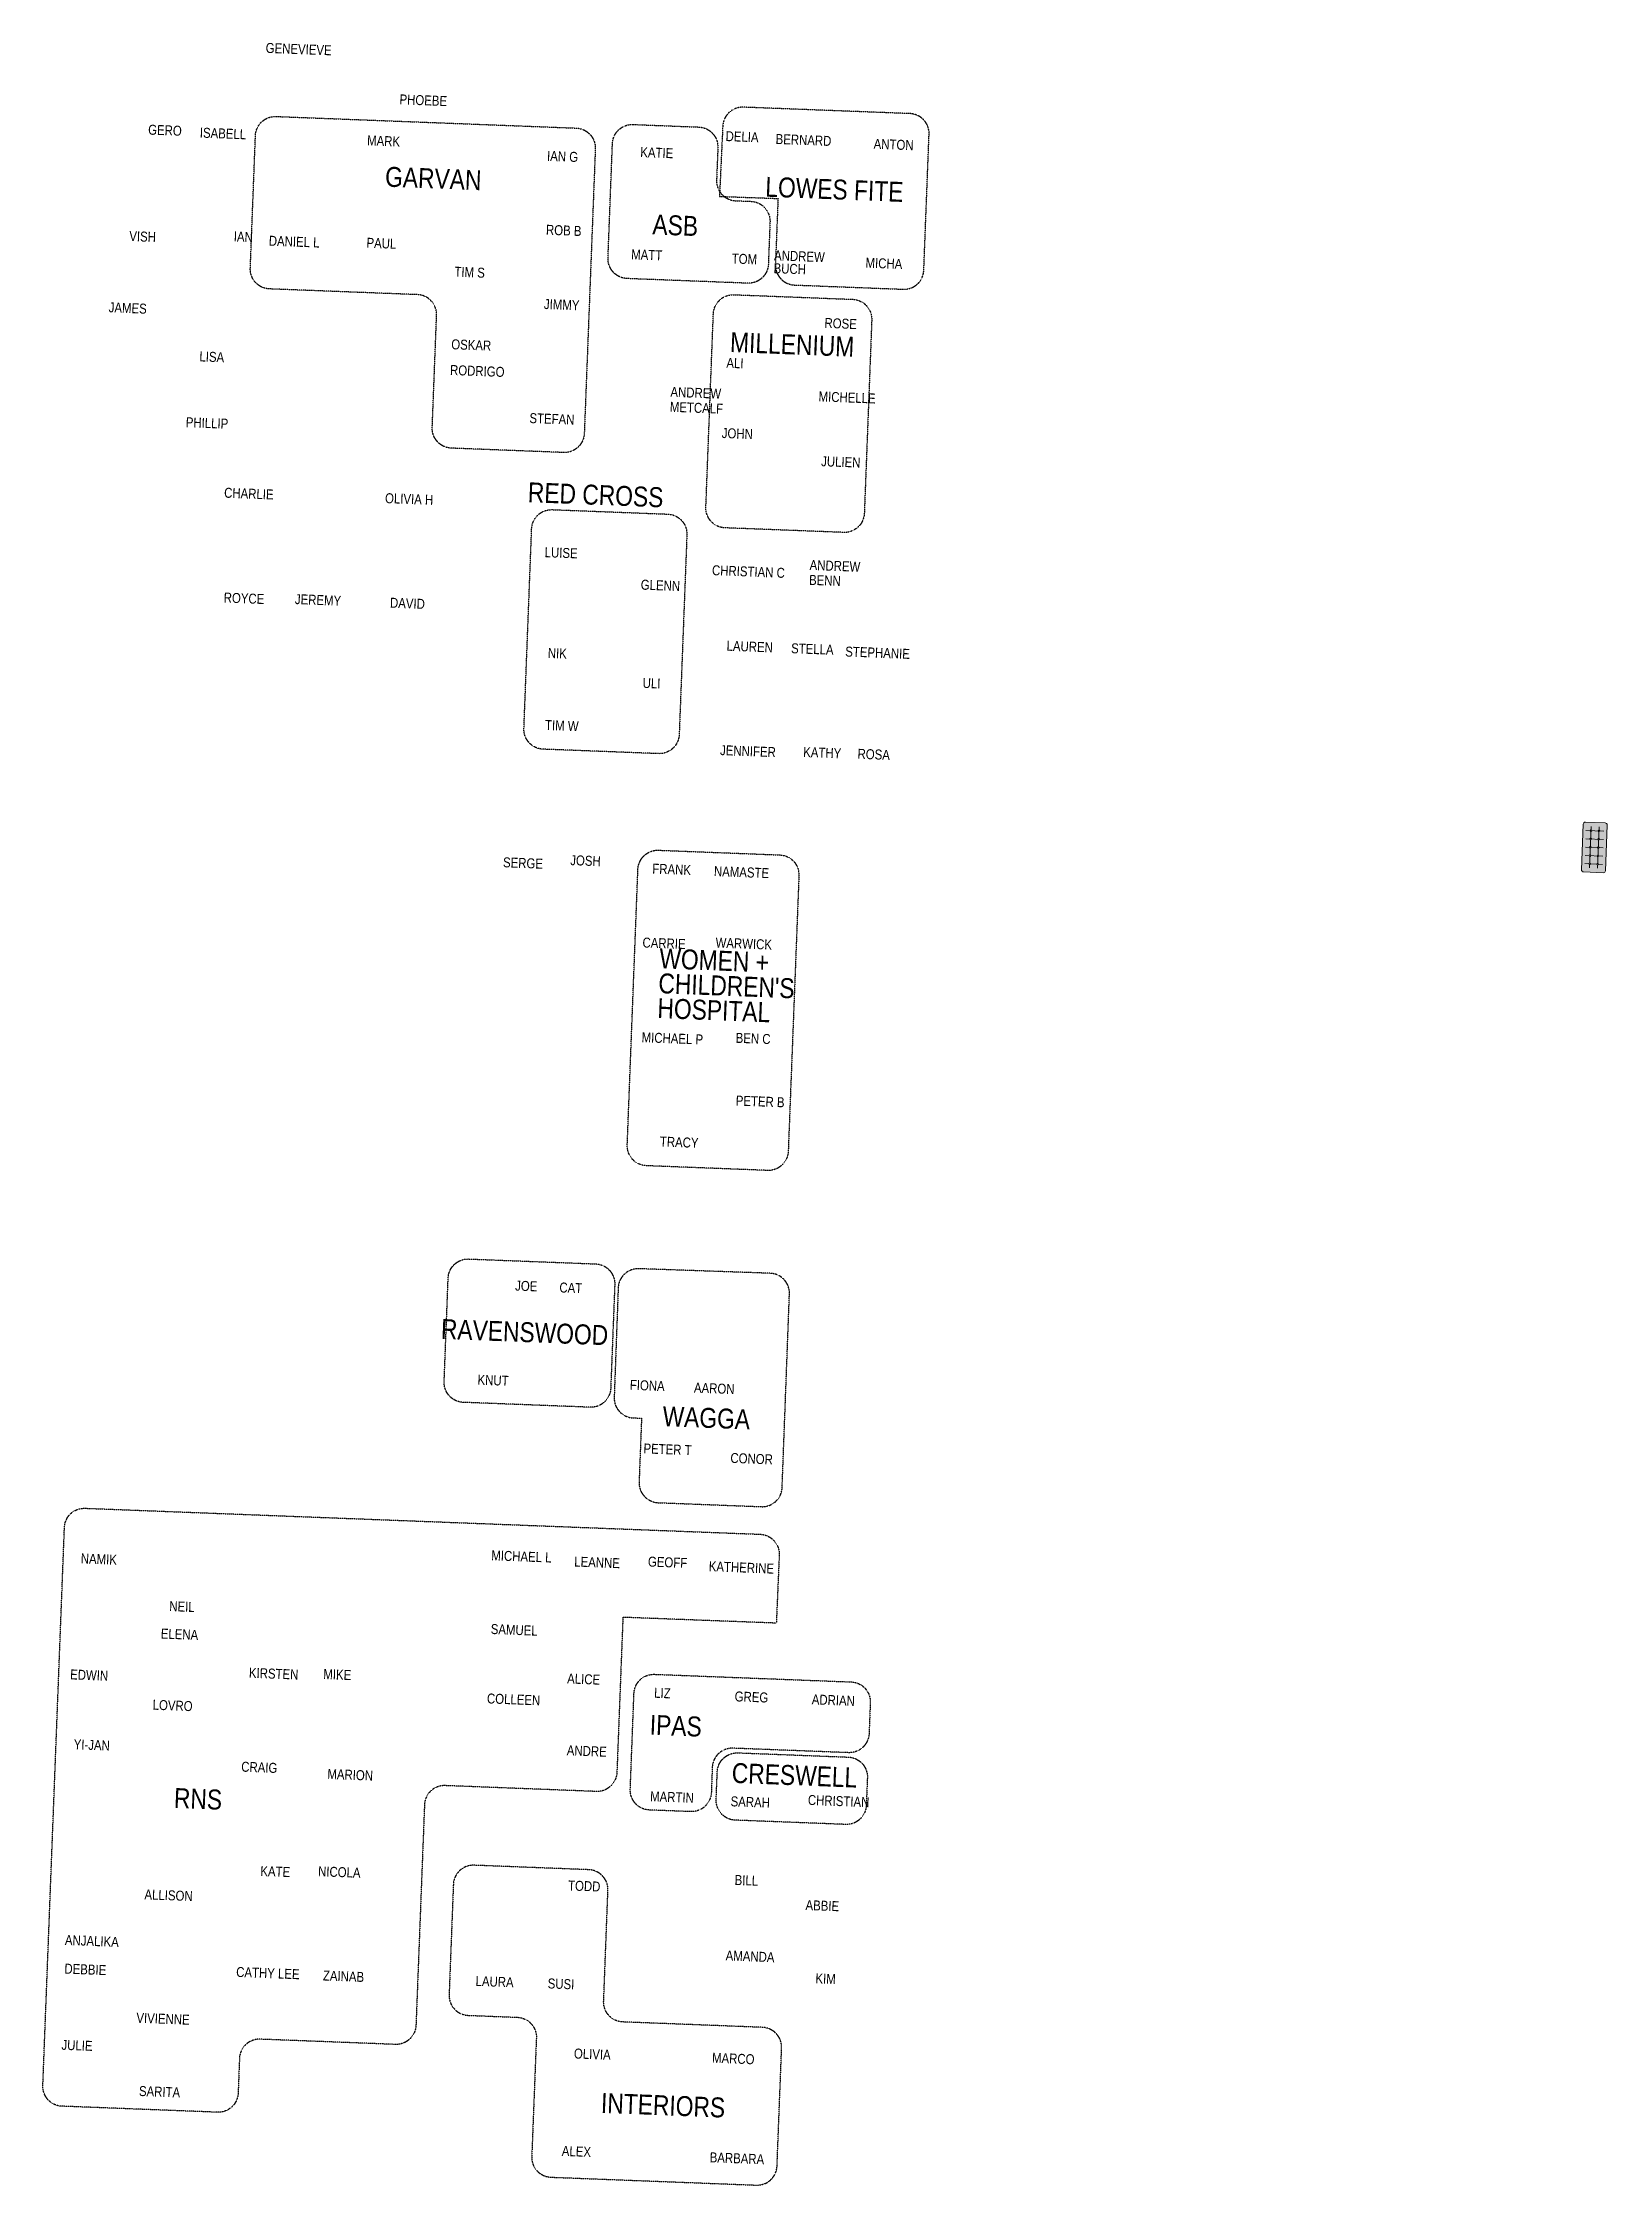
# Model space of a CAD drawing. Header units: millimetres. Extents: x 54453 to 93729, y -441 to 53355.
import ezdxf
from ezdxf.enums import TextEntityAlignment as Align

# ---------------------------------------------------------------- set-up
doc = ezdxf.new("R2010")
doc.units = ezdxf.units.MM
doc.header["$MEASUREMENT"] = 0
doc.linetypes.add('DGN Style 2', pattern=[10, 6, -4])
doc.layers.add('ANNO', color=7, linetype='Continuous', lineweight=13)
doc.layers.add('FIXT-JNRY-PART', color=42, linetype='Continuous', lineweight=0)
doc.styles.add('Style-Arial Narrow', font='ARIALN.TTF')

msp = doc.modelspace()

# ---------------------------------------------------------------- hatches: boundary and pattern name
at = {"layer": 'FIXT-JNRY-PART'}
msp.add_hatch(color=7, dxfattribs=at).paths.add_polyline_path([(93133, 32536, -0.414214), (93085, 32588), (93130, 33737, -0.414214), (93182, 33785), (93681, 33766, -0.414214), (93729, 33714), (93685, 32565, -0.414214), (93633, 32517)])

# ---------------------------------------------------------------- linework, layer by layer
at = {"layer": 'ANNO', "linetype": 'DGN Style 2', "lineweight": 30, "flags": 128}
for points in [[(71524, 51263), (71442, 49499), (72912, 49447), (72846, 47793, 0.414447), (73327, 47274), (76054, 47168, 0.414214), (76572, 47649), (76704, 51059, 0.414214), (76224, 51578), (72042, 51739, 0.411995), (71524, 51263)], [(60310, 51506), (61093, 51476), (67843, 51215, -0.414214), (68324, 50696), (68047, 43548, -0.414214), (67528, 43068), (64710, 43177, -0.414214), (64230, 43695), (64339, 46513, 0.414214), (63859, 47032), (60143, 47176, -0.414214), (59662, 47695), (59791, 51026, -0.414214), (60310, 51506)], [(69273, 51305), (69816, 51284), (70920, 51241, -0.414214), (71401, 50722), (71369, 49909, 0.414214), (71849, 49390), (72230, 49375, -0.414214), (72710, 48856), (72669, 47799, -0.414214), (72150, 47319), (69124, 47436, -0.414214), (68643, 47955), (68754, 50824, -0.414214), (69273, 51305)], [(67245, 41633), (68910, 41569), (70143, 41521, -0.414214), (70623, 41002), (70430, 35987, -0.414214), (69911, 35506), (67012, 35618, -0.414214), (66532, 36137), (66726, 41153, -0.414214), (67245, 41633)], [(69913, 33081), (70474, 33059), (72955, 32963, -0.414214), (73436, 32444), (73168, 25520, -0.414214), (72649, 25040), (69607, 25158, -0.414214), (69126, 25677), (69265, 29271), (69265, 29271), (69394, 32600, -0.414214), (69913, 33081)], [(65148, 22816), (67795, 22714), (68331, 22693, -0.414214), (68812, 22175), (68711, 19573, -0.414214), (68192, 19093), (65009, 19216, -0.414214), (64529, 19734), (64629, 22336, -0.414214), (65148, 22816)], [(68899, 22091), (68798, 19344, 0.413729), (69278, 18826), (69485, 18818), (69423, 17216, 0.414214), (69903, 16697), (72496, 16597, 0.414523), (73015, 17078), (73198, 21938, 0.414997), (72716, 22457), (69416, 22572, 0.413605), (68899, 22091)], [(55514, 16557), (60973, 16346), (72461, 15904, -0.415397), (72942, 15383), (72869, 13672), (69017, 13818), (68866, 9926, -0.414214), (68347, 9445), (64554, 9592, 0.414214), (64035, 9112), (63821, 3573, -0.414214), (63302, 3093), (59909, 3224, 0.414214), (59390, 2744), (59356, 1870, -0.414214), (58837, 1390), (54934, 1541, -0.414214), (54453, 2060), (54995, 16076, -0.414214), (55514, 16557)], [(69814, 12387), (72085, 12299), (74748, 12196, -0.414214), (75228, 11677), (75198, 10899, -0.414214), (74679, 10419), (71780, 10531, 0.414214), (71261, 10050), (71237, 9419, -0.414214), (70718, 8939), (69683, 8979, -0.414214), (69202, 9498), (69295, 11906, -0.414214), (69814, 12387)], [(64760, 7111), (64720, 6071), (64653, 4342, 0.414214), (65133, 3823), (66363, 3775, -0.414214), (66844, 3256), (66728, 278, 0.414214), (67209, -241), (72368, -440, 0.414214), (72887, 40), (73002, 3002, 0.414214), (72522, 3521), (69014, 3657, -0.414214), (68534, 4176), (68641, 6961, 0.414214), (68161, 7480), (65279, 7592, 0.414214), (64760, 7111)]]:
    msp.add_lwpolyline(points, format="xyb", close=True, dxfattribs=at)
for points in [[(72975, 46985), (74785, 46915, -0.414214), (75265, 46396), (75078, 41541, -0.414214), (74559, 41061), (71580, 41176, -0.414214), (71100, 41695), (71288, 46550, -0.414214), (71806, 47030), (73039, 46983)], [(72594, 10389), (74675, 10308, -0.414214), (75155, 9789), (75128, 9097, -0.414214), (74610, 8617), (71839, 8724, -0.414214), (71359, 9243), (71386, 9935, -0.414214), (71905, 10415), (72594, 10389)]]:
    msp.add_lwpolyline(points, format="xyb", dxfattribs=at)
at = {"layer": 'FIXT-JNRY-PART'}
for p, q in [((93190, 33368), (93640, 33351)), ((93198, 33576), (93648, 33559)), ((93287, 32635), (93327, 33676)), ((93487, 32627), (93527, 33668)), ((93174, 32952), (93624, 32934)), ((93182, 33160), (93632, 33143)), ((93166, 32744), (93616, 32726))]:
    msp.add_line(p, q, dxfattribs=at)
at = {"layer": 'FIXT-JNRY-PART', "flags": 128}
msp.add_lwpolyline([(93133, 32536, -0.414214), (93085, 32588), (93130, 33737, -0.414214), (93182, 33785), (93681, 33766, -0.414214), (93729, 33714), (93685, 32565, -0.414214), (93633, 32517), (93133, 32536)], format="xyb", close=True, dxfattribs=at)

# ---------------------------------------------------------------- texts
at = {"layer": 'ANNO', "linetype": 'Continuous', "lineweight": 0, "style": 'Style-Arial Narrow'}
for s, height, p in [('GENEVIEVE', 250, (60054, 53355)), ('PHOEBE', 250, (63414, 52062)), ('GERO', 250, (57103, 51302)), ('ISABELL', 250, (58400, 51227)), ('DELIA', 250, (71601, 51139)), ('MARK', 250, (62600, 51032)), ('IAN G', 250, (67118, 50643)), ('KATIE', 250, (69459, 50738)), ('BERNARD', 250, (72857, 51068)), ('ANTON', 250, (75319, 50946)), ('GARVAN', 500, (63058, 50246)), ('LOWES FITE', 500, (72604, 49993)), ('VISH', 250, (56629, 48629)), ('IAN', 250, (59253, 48620)), ('ROB B', 250, (67091, 48788)), ('MATT', 250, (69231, 48171)), ('TOM ', 250, (71755, 48066)), ('TIM S', 250, (64792, 47735)), ('JAMES', 250, (56112, 46840)), ('JIMMY', 250, (67040, 46923)), ('ROSE', 250, (74084, 46448)), ('OSKAR', 250, (64713, 45912)), ('MILLENIUM', 500, (71719, 46091)), ('LISA', 250, (58390, 45607)), ('RODRIGO', 250, (64682, 45267)), ('ALI', 250, (71621, 45446)), ('MICHELLE', 250, (73936, 44603)), ('PHILLIP', 250, (58047, 43955)), ('STEFAN', 250, (66676, 44059)), ('JOHN', 250, (71505, 43684)), ('JULIEN', 250, (74000, 42976)), ('CHARLIE', 250, (59011, 42185)), ('OLIVIA H', 250, (63051, 42049)), ('RED CROSS', 500, (66642, 42321)), ('LUISE', 250, (67058, 40691)), ('GLENN', 250, (69471, 39876)), ('CHRISTIAN C', 250, (71260, 40239)), ('ROYCE', 250, (59000, 39552)), ('JEREMY', 250, (60787, 39513)), ('DAVID', 250, (63175, 39423)), ('LAUREN', 250, (71626, 38342)), ('STELLA', 250, (73246, 38279)), ('STEPHANIE', 250, (74605, 38197)), ('NIK', 250, (67137, 38160)), ('ULI', 250, (69519, 37409)), ('TIM W', 250, (67067, 36352)), ('JENNIFER', 250, (71462, 35721)), ('KATHY', 250, (73550, 35674)), ('ROSA', 250, (74914, 35629)), ('SERGE', 250, (66013, 32904)), ('JOSH', 250, (67701, 32958)), ('FRANK', 250, (69761, 32745)), ('NAMASTE', 250, (71309, 32682)), ('CARRIE', 250, (69515, 30890)), ('WARWICK', 250, (71350, 30888)), ('MICHAEL P', 250, (69493, 28511)), ('TRACY', 250, (69951, 25893)), ('CAT', 250, (67428, 22228)), ('RAVENSWOOD', 500, (64460, 21311)), ('KNUT', 250, (65373, 19911)), ('FIONA', 250, (69196, 19782)), ('AARON', 250, (70807, 19712)), ('PETER T', 250, (69539, 18185)), ('CONOR', 250, (71722, 17947)), ('NAMIK', 250, (55411, 15423)), ('MICHAEL L', 250, (65719, 15501)), ('LEANNE', 250, (67801, 15345)), ('KATHERINE', 250, (71179, 15227)), ('NEIL', 250, (57634, 14225)), ('ELENA', 250, (57420, 13536)), ('SAMUEL', 250, (65705, 13651)), ('EDWIN', 250, (55144, 12511)), ('KIRSTEN', 250, (59633, 12552)), ('MIKE', 250, (61501, 12519)), ('ALICE', 250, (67623, 12408)), ('LIZ', 250, (69807, 12049)), ('GREG', 250, (71829, 11959)), ('ADRIAN', 250, (73765, 11884)), ('LOVRO', 250, (57216, 11749)), ('ANDRE', 250, (67614, 10605)), ('CRAIG', 250, (59440, 10194)), ('MARION', 250, (61603, 10011)), ('MARTIN', 250, (69706, 9451)), ('SARAH', 250, (71727, 9324)), ('CHRISTIAN', 250, (73668, 9359)), ('KATE', 250, (59920, 7574)), ('NICOLA', 250, (61369, 7567)), ('TODD', 250, (67646, 7211)), ('BILL', 250, (71828, 7350)), ('ALLISON', 250, (57010, 6987)), ('ABBIE', 250, (73608, 6719)), ('AMANDA', 250, (71603, 5453)), ('DEBBIE', 250, (55000, 5123)), ('CATHY LEE', 250, (59313, 5040)), ('ZAINAB', 250, (61491, 4950)), ('KIM', 250, (73857, 4877)), ('LAURA', 250, (65324, 4813)), ('SUSI', 250, (67134, 4751)), ('VIVIENNE', 250, (56807, 3888)), ('JULIE', 250, (54926, 3210)), ('OLIVIA', 250, (67793, 2992)), ('MARCO', 250, (71261, 2884)), ('SARITA', 250, (56872, 2050)), ('ALEX', 250, (67489, 545)), ('BARBARA', 250, (71202, 385))]:
    msp.add_text(s, height=height, rotation=357.7869, dxfattribs=at).set_placement(p, align=Align.TOP_LEFT)
at = {"layer": 'ANNO', "linetype": 'Continuous', "lineweight": 0, "attachment_point": 1, "rotation": 357.7869, "style": 'Style-Arial Narrow'}
for s, insert, char_height, line_spacing_factor in [('ASB\\P', (69770, 49045), 500, 0.75), ('DANIEL L ', (60132, 48513), 250, 0.6), ('PAUL', (62585, 48462), 250, 0.6), ('ANDREW\\PBUCH', (72819, 48146), 250, 0.776525), ('MICHA', (75115, 47960), 250, 0.9), ('ANDREW\\PMETCALF', (70216, 44717), 250, 0.9), ('ANDREW\\PBENN\\P', (73711, 40371), 250, 0.9), ("WOMEN +\\PCHILDREN'S\\PHOSPITAL", (69944, 30617), 500, 0.75), ('BEN C\\P', (71854, 28496), 250, 0.9), ('PETER B\\P', (71856, 26921), 250, 0.9), ('JOE', (66317, 22274), 250, 0.6), ('WAGGA\\P', (70025, 19120), 500, 0.75), ('GEOFF\\P', (69651, 15344), 250, 0.9), ('COLLEEN\\P', (65610, 11908), 250, 0.9), ('IPAS\\P', (69703, 11371), 500, 0.75), ('YI-JAN\\P', (55233, 10757), 250, 0.9), ('CRESWELL\\P', (71762, 10163), 500, 0.75), ('RNS\\P', (57756, 9533), 500, 0.75), ('ANJALIKA\\P', (55013, 5842), 250, 0.9), ('INTERIORS\\P', (68478, 1875), 500, 0.75)]:
    msp.add_mtext(s, dxfattribs=dict(at, insert=insert, char_height=char_height, line_spacing_factor=line_spacing_factor))

# ---------------------------------------------------------------- next in the draw order: wipeouts: each hides what was drawn before it
msp.add_wipeout([(93524, 33584), (93523, 33584), (93521, 33584), (93520, 33584), (93519, 33583), (93518, 33583), (93517, 33583), (93515, 33582), (93514, 33582), (93513, 33581), (93512, 33580), (93511, 33580), (93510, 33579), (93509, 33578), (93508, 33577), (93508, 33576), (93507, 33575), (93506, 33574), (93505, 33573), (93505, 33572), (93504, 33571), (93504, 33570), (93504, 33568), (93504, 33567), (93503, 33566), (93503, 33565), (93503, 33563), (93503, 33562), (93503, 33561), (93504, 33560), (93504, 33558), (93504, 33557), (93505, 33556), (93505, 33555), (93506, 33554), (93507, 33553), (93507, 33552), (93508, 33551), (93509, 33550), (93510, 33549), (93511, 33548), (93512, 33547), (93513, 33547), (93514, 33546), (93515, 33546), (93516, 33545), (93518, 33545), (93519, 33544), (93520, 33544), (93521, 33544), (93522, 33544), (93524, 33544), (93525, 33544), (93526, 33544), (93527, 33544), (93529, 33545), (93530, 33545), (93531, 33545), (93532, 33546), (93533, 33547), (93534, 33547), (93535, 33548), (93536, 33549), (93537, 33550), (93538, 33550), (93539, 33551), (93540, 33552), (93540, 33553), (93541, 33555), (93542, 33556), (93542, 33557), (93542, 33558), (93543, 33559), (93543, 33561), (93543, 33562), (93543, 33563), (93543, 33564), (93543, 33566), (93543, 33567), (93543, 33568), (93542, 33569), (93542, 33570), (93542, 33572), (93541, 33573), (93541, 33574), (93540, 33575), (93539, 33576), (93538, 33577), (93537, 33578), (93537, 33579), (93536, 33580), (93535, 33580), (93534, 33581), (93532, 33582), (93531, 33582), (93530, 33583), (93529, 33583), (93528, 33583), (93527, 33584)]).dxf.layer = 'FIXT-JNRY-PART'

# ---------------------------------------------------------------- next in the draw order: linework, layer by layer
at = {"layer": 'FIXT-JNRY-PART'}
msp.add_circle((93523, 33564), 20, dxfattribs=at)

# ---------------------------------------------------------------- next in the draw order: wipeouts: each hides what was drawn before it
msp.add_wipeout([(93324, 33592), (93323, 33592), (93322, 33591), (93320, 33591), (93319, 33591), (93318, 33591), (93317, 33590), (93316, 33590), (93314, 33589), (93313, 33589), (93312, 33588), (93311, 33587), (93310, 33587), (93309, 33586), (93308, 33585), (93308, 33584), (93307, 33583), (93306, 33582), (93306, 33581), (93305, 33580), (93305, 33578), (93304, 33577), (93304, 33576), (93304, 33575), (93303, 33574), (93303, 33572), (93303, 33571), (93303, 33570), (93304, 33569), (93304, 33567), (93304, 33566), (93305, 33565), (93305, 33564), (93305, 33563), (93306, 33561), (93307, 33560), (93307, 33559), (93308, 33558), (93309, 33557), (93310, 33557), (93311, 33556), (93312, 33555), (93313, 33554), (93314, 33554), (93315, 33553), (93316, 33553), (93318, 33552), (93319, 33552), (93320, 33552), (93321, 33552), (93323, 33552), (93324, 33552), (93325, 33552), (93326, 33552), (93328, 33552), (93329, 33552), (93330, 33553), (93331, 33553), (93332, 33554), (93333, 33554), (93334, 33555), (93336, 33556), (93336, 33556), (93337, 33557), (93338, 33558), (93339, 33559), (93340, 33560), (93341, 33561), (93341, 33562), (93342, 33563), (93342, 33565), (93343, 33566), (93343, 33567), (93343, 33568), (93343, 33569), (93343, 33571), (93343, 33572), (93343, 33573), (93343, 33575), (93343, 33576), (93343, 33577), (93342, 33578), (93342, 33579), (93341, 33580), (93341, 33582), (93340, 33583), (93339, 33584), (93338, 33585), (93338, 33586), (93337, 33586), (93336, 33587), (93335, 33588), (93334, 33589), (93333, 33589), (93331, 33590), (93330, 33590), (93329, 33591), (93328, 33591), (93327, 33591)]).dxf.layer = 'FIXT-JNRY-PART'

# ---------------------------------------------------------------- next in the draw order: linework, layer by layer
msp.add_circle((93323, 33572), 20, dxfattribs=at)

# ---------------------------------------------------------------- next in the draw order: wipeouts: each hides what was drawn before it
msp.add_wipeout([(93316, 33383), (93315, 33383), (93314, 33383), (93312, 33383), (93311, 33383), (93310, 33383), (93309, 33382), (93308, 33382), (93306, 33381), (93305, 33381), (93304, 33380), (93303, 33379), (93302, 33378), (93301, 33378), (93300, 33377), (93300, 33376), (93299, 33375), (93298, 33374), (93298, 33373), (93297, 33371), (93297, 33370), (93296, 33369), (93296, 33368), (93296, 33367), (93295, 33365), (93295, 33364), (93295, 33363), (93295, 33362), (93296, 33360), (93296, 33359), (93296, 33358), (93296, 33357), (93297, 33356), (93297, 33354), (93298, 33353), (93299, 33352), (93299, 33351), (93300, 33350), (93301, 33349), (93302, 33348), (93303, 33348), (93304, 33347), (93305, 33346), (93306, 33346), (93307, 33345), (93308, 33345), (93310, 33344), (93311, 33344), (93312, 33344), (93313, 33343), (93315, 33343), (93316, 33343), (93317, 33343), (93318, 33344), (93320, 33344), (93321, 33344), (93322, 33344), (93323, 33345), (93324, 33345), (93325, 33346), (93326, 33347), (93327, 33347), (93328, 33348), (93329, 33349), (93330, 33350), (93331, 33351), (93332, 33352), (93332, 33353), (93333, 33354), (93334, 33355), (93334, 33356), (93334, 33358), (93335, 33359), (93335, 33360), (93335, 33361), (93335, 33363), (93335, 33364), (93335, 33365), (93335, 33366), (93335, 33368), (93335, 33369), (93334, 33370), (93334, 33371), (93333, 33372), (93333, 33373), (93332, 33374), (93331, 33375), (93330, 33376), (93330, 33377), (93329, 33378), (93328, 33379), (93327, 33380), (93326, 33380), (93325, 33381), (93323, 33382), (93322, 33382), (93321, 33383), (93320, 33383), (93319, 33383)]).dxf.layer = 'FIXT-JNRY-PART'

# ---------------------------------------------------------------- next in the draw order: linework, layer by layer
msp.add_circle((93315, 33363), 20, dxfattribs=at)

# ---------------------------------------------------------------- next in the draw order: wipeouts: each hides what was drawn before it
msp.add_wipeout([(93516, 33376), (93515, 33376), (93513, 33376), (93512, 33375), (93511, 33375), (93510, 33375), (93509, 33374), (93507, 33374), (93506, 33374), (93505, 33373), (93504, 33372), (93503, 33372), (93502, 33371), (93501, 33370), (93500, 33369), (93499, 33368), (93499, 33367), (93498, 33366), (93497, 33365), (93497, 33364), (93496, 33363), (93496, 33361), (93496, 33360), (93495, 33359), (93495, 33358), (93495, 33356), (93495, 33355), (93495, 33354), (93495, 33353), (93496, 33351), (93496, 33350), (93496, 33349), (93497, 33348), (93497, 33347), (93498, 33346), (93499, 33345), (93499, 33343), (93500, 33343), (93501, 33342), (93502, 33341), (93503, 33340), (93504, 33339), (93505, 33338), (93506, 33338), (93507, 33337), (93508, 33337), (93509, 33336), (93511, 33336), (93512, 33336), (93513, 33336), (93514, 33336), (93516, 33336), (93517, 33336), (93518, 33336), (93519, 33336), (93521, 33336), (93522, 33337), (93523, 33337), (93524, 33338), (93525, 33338), (93526, 33339), (93527, 33340), (93528, 33341), (93529, 33341), (93530, 33342), (93531, 33343), (93532, 33344), (93532, 33345), (93533, 33346), (93533, 33348), (93534, 33349), (93534, 33350), (93535, 33351), (93535, 33352), (93535, 33354), (93535, 33355), (93535, 33356), (93535, 33357), (93535, 33359), (93535, 33360), (93534, 33361), (93534, 33362), (93534, 33363), (93533, 33365), (93532, 33366), (93532, 33367), (93531, 33368), (93530, 33369), (93529, 33370), (93529, 33371), (93528, 33371), (93527, 33372), (93525, 33373), (93524, 33373), (93523, 33374), (93522, 33374), (93521, 33375), (93520, 33375), (93518, 33375)]).dxf.layer = 'FIXT-JNRY-PART'

# ---------------------------------------------------------------- next in the draw order: linework, layer by layer
msp.add_circle((93515, 33356), 20, dxfattribs=at)

# ---------------------------------------------------------------- next in the draw order: wipeouts: each hides what was drawn before it
msp.add_wipeout([(93508, 33167), (93507, 33167), (93505, 33167), (93504, 33167), (93503, 33167), (93502, 33167), (93501, 33166), (93499, 33166), (93498, 33165), (93497, 33165), (93496, 33164), (93495, 33163), (93494, 33163), (93493, 33162), (93492, 33161), (93491, 33160), (93491, 33159), (93490, 33158), (93489, 33157), (93489, 33156), (93488, 33154), (93488, 33153), (93488, 33152), (93487, 33151), (93487, 33149), (93487, 33148), (93487, 33147), (93487, 33146), (93487, 33144), (93488, 33143), (93488, 33142), (93488, 33141), (93489, 33140), (93489, 33138), (93490, 33137), (93491, 33136), (93491, 33135), (93492, 33134), (93493, 33133), (93494, 33133), (93495, 33132), (93496, 33131), (93497, 33130), (93498, 33130), (93499, 33129), (93500, 33129), (93501, 33128), (93503, 33128), (93504, 33128), (93505, 33128), (93506, 33127), (93508, 33127), (93509, 33128), (93510, 33128), (93511, 33128), (93513, 33128), (93514, 33129), (93515, 33129), (93516, 33130), (93517, 33130), (93518, 33131), (93519, 33132), (93520, 33132), (93521, 33133), (93522, 33134), (93523, 33135), (93524, 33136), (93524, 33137), (93525, 33138), (93525, 33139), (93526, 33141), (93526, 33142), (93527, 33143), (93527, 33144), (93527, 33145), (93527, 33147), (93527, 33148), (93527, 33149), (93527, 33150), (93527, 33152), (93526, 33153), (93526, 33154), (93526, 33155), (93525, 33156), (93524, 33158), (93524, 33159), (93523, 33160), (93522, 33161), (93521, 33161), (93520, 33162), (93520, 33163), (93519, 33164), (93517, 33165), (93516, 33165), (93515, 33166), (93514, 33166), (93513, 33167), (93512, 33167), (93510, 33167)]).dxf.layer = 'FIXT-JNRY-PART'

# ---------------------------------------------------------------- next in the draw order: linework, layer by layer
msp.add_circle((93507, 33147), 20, dxfattribs=at)

# ---------------------------------------------------------------- next in the draw order: wipeouts: each hides what was drawn before it
msp.add_wipeout([(93308, 33175), (93307, 33175), (93306, 33175), (93304, 33175), (93303, 33175), (93302, 33174), (93301, 33174), (93299, 33174), (93298, 33173), (93297, 33172), (93296, 33172), (93295, 33171), (93294, 33170), (93293, 33169), (93292, 33169), (93292, 33168), (93291, 33167), (93290, 33165), (93290, 33164), (93289, 33163), (93289, 33162), (93288, 33161), (93288, 33160), (93288, 33158), (93287, 33157), (93287, 33156), (93287, 33155), (93287, 33153), (93288, 33152), (93288, 33151), (93288, 33150), (93288, 33149), (93289, 33147), (93289, 33146), (93290, 33145), (93291, 33144), (93291, 33143), (93292, 33142), (93293, 33141), (93294, 33140), (93295, 33139), (93296, 33139), (93297, 33138), (93298, 33137), (93299, 33137), (93300, 33136), (93302, 33136), (93303, 33136), (93304, 33135), (93305, 33135), (93307, 33135), (93308, 33135), (93309, 33135), (93310, 33135), (93312, 33136), (93313, 33136), (93314, 33136), (93315, 33137), (93316, 33137), (93317, 33138), (93318, 33139), (93319, 33139), (93320, 33140), (93321, 33141), (93322, 33142), (93323, 33143), (93324, 33144), (93324, 33145), (93325, 33146), (93326, 33147), (93326, 33148), (93326, 33149), (93327, 33151), (93327, 33152), (93327, 33153), (93327, 33154), (93327, 33156), (93327, 33157), (93327, 33158), (93327, 33159), (93327, 33161), (93326, 33162), (93326, 33163), (93325, 33164), (93325, 33165), (93324, 33166), (93323, 33167), (93322, 33168), (93322, 33169), (93321, 33170), (93320, 33171), (93319, 33172), (93318, 33172), (93316, 33173), (93315, 33173), (93314, 33174), (93313, 33174), (93312, 33175), (93311, 33175)]).dxf.layer = 'FIXT-JNRY-PART'

# ---------------------------------------------------------------- next in the draw order: linework, layer by layer
msp.add_circle((93307, 33155), 20, dxfattribs=at)

# ---------------------------------------------------------------- next in the draw order: wipeouts: each hides what was drawn before it
msp.add_wipeout([(93500, 32959), (93499, 32959), (93497, 32959), (93496, 32959), (93495, 32959), (93494, 32959), (93492, 32958), (93491, 32958), (93490, 32957), (93489, 32957), (93488, 32956), (93487, 32955), (93486, 32954), (93485, 32954), (93484, 32953), (93483, 32952), (93483, 32951), (93482, 32950), (93481, 32948), (93481, 32947), (93480, 32946), (93480, 32945), (93480, 32944), (93479, 32943), (93479, 32941), (93479, 32940), (93479, 32939), (93479, 32938), (93479, 32936), (93480, 32935), (93480, 32934), (93480, 32933), (93481, 32931), (93481, 32930), (93482, 32929), (93482, 32928), (93483, 32927), (93484, 32926), (93485, 32925), (93486, 32924), (93487, 32924), (93488, 32923), (93489, 32922), (93490, 32922), (93491, 32921), (93492, 32920), (93493, 32920), (93495, 32920), (93496, 32920), (93497, 32919), (93498, 32919), (93500, 32919), (93501, 32919), (93502, 32919), (93503, 32920), (93505, 32920), (93506, 32920), (93507, 32921), (93508, 32921), (93509, 32922), (93510, 32923), (93511, 32923), (93512, 32924), (93513, 32925), (93514, 32926), (93515, 32927), (93516, 32928), (93516, 32929), (93517, 32930), (93517, 32931), (93518, 32932), (93518, 32934), (93519, 32935), (93519, 32936), (93519, 32937), (93519, 32938), (93519, 32940), (93519, 32941), (93519, 32942), (93519, 32943), (93518, 32945), (93518, 32946), (93518, 32947), (93517, 32948), (93516, 32949), (93516, 32950), (93515, 32951), (93514, 32952), (93513, 32953), (93512, 32954), (93511, 32955), (93510, 32956), (93509, 32956), (93508, 32957), (93507, 32958), (93506, 32958), (93505, 32958), (93504, 32959), (93502, 32959)]).dxf.layer = 'FIXT-JNRY-PART'

# ---------------------------------------------------------------- next in the draw order: linework, layer by layer
msp.add_circle((93499, 32939), 20, dxfattribs=at)

# ---------------------------------------------------------------- next in the draw order: wipeouts: each hides what was drawn before it
msp.add_wipeout([(93300, 32967), (93299, 32967), (93298, 32967), (93296, 32967), (93295, 32967), (93294, 32966), (93293, 32966), (93291, 32965), (93290, 32965), (93289, 32964), (93288, 32964), (93287, 32963), (93286, 32962), (93285, 32961), (93284, 32960), (93284, 32959), (93283, 32958), (93282, 32957), (93281, 32956), (93281, 32955), (93280, 32954), (93280, 32953), (93280, 32951), (93280, 32950), (93279, 32949), (93279, 32948), (93279, 32947), (93279, 32945), (93279, 32944), (93280, 32943), (93280, 32942), (93280, 32940), (93281, 32939), (93281, 32938), (93282, 32937), (93283, 32936), (93283, 32935), (93284, 32934), (93285, 32933), (93286, 32932), (93287, 32931), (93288, 32931), (93289, 32930), (93290, 32929), (93291, 32929), (93292, 32928), (93294, 32928), (93295, 32928), (93296, 32927), (93297, 32927), (93298, 32927), (93300, 32927), (93301, 32927), (93302, 32927), (93303, 32927), (93305, 32928), (93306, 32928), (93307, 32929), (93308, 32929), (93309, 32930), (93310, 32930), (93311, 32931), (93312, 32932), (93313, 32933), (93314, 32934), (93315, 32935), (93316, 32936), (93316, 32937), (93317, 32938), (93318, 32939), (93318, 32940), (93318, 32941), (93319, 32942), (93319, 32944), (93319, 32945), (93319, 32946), (93319, 32947), (93319, 32949), (93319, 32950), (93319, 32951), (93318, 32952), (93318, 32954), (93318, 32955), (93317, 32956), (93317, 32957), (93316, 32958), (93315, 32959), (93314, 32960), (93313, 32961), (93313, 32962), (93312, 32963), (93311, 32963), (93310, 32964), (93308, 32965), (93307, 32965), (93306, 32966), (93305, 32966), (93304, 32966), (93303, 32967)]).dxf.layer = 'FIXT-JNRY-PART'

# ---------------------------------------------------------------- next in the draw order: linework, layer by layer
msp.add_circle((93299, 32947), 20, dxfattribs=at)

# ---------------------------------------------------------------- next in the draw order: wipeouts: each hides what was drawn before it
msp.add_wipeout([(93492, 32751), (93491, 32751), (93489, 32751), (93488, 32751), (93487, 32751), (93486, 32750), (93484, 32750), (93483, 32750), (93482, 32749), (93481, 32748), (93480, 32748), (93479, 32747), (93478, 32746), (93477, 32745), (93476, 32744), (93475, 32743), (93475, 32742), (93474, 32741), (93473, 32740), (93473, 32739), (93472, 32738), (93472, 32737), (93472, 32736), (93471, 32734), (93471, 32733), (93471, 32732), (93471, 32731), (93471, 32729), (93471, 32728), (93472, 32727), (93472, 32726), (93472, 32724), (93473, 32723), (93473, 32722), (93474, 32721), (93474, 32720), (93475, 32719), (93476, 32718), (93477, 32717), (93478, 32716), (93479, 32715), (93480, 32715), (93481, 32714), (93482, 32713), (93483, 32713), (93484, 32712), (93485, 32712), (93487, 32712), (93488, 32711), (93489, 32711), (93490, 32711), (93492, 32711), (93493, 32711), (93494, 32711), (93495, 32712), (93496, 32712), (93498, 32712), (93499, 32713), (93500, 32713), (93501, 32714), (93502, 32714), (93503, 32715), (93504, 32716), (93505, 32717), (93506, 32718), (93507, 32719), (93508, 32720), (93508, 32721), (93509, 32722), (93509, 32723), (93510, 32724), (93510, 32725), (93511, 32727), (93511, 32728), (93511, 32729), (93511, 32730), (93511, 32732), (93511, 32733), (93511, 32734), (93511, 32735), (93510, 32737), (93510, 32738), (93509, 32739), (93509, 32740), (93508, 32741), (93508, 32742), (93507, 32743), (93506, 32744), (93505, 32745), (93504, 32746), (93503, 32747), (93502, 32748), (93501, 32748), (93500, 32749), (93499, 32749), (93498, 32750), (93497, 32750), (93496, 32751), (93494, 32751)]).dxf.layer = 'FIXT-JNRY-PART'

# ---------------------------------------------------------------- next in the draw order: linework, layer by layer
msp.add_circle((93491, 32731), 20, dxfattribs=at)

# ---------------------------------------------------------------- next in the draw order: wipeouts: each hides what was drawn before it
msp.add_wipeout([(93292, 32759), (93291, 32759), (93289, 32759), (93288, 32759), (93287, 32758), (93286, 32758), (93285, 32758), (93283, 32757), (93282, 32757), (93281, 32756), (93280, 32755), (93279, 32755), (93278, 32754), (93277, 32753), (93276, 32752), (93275, 32751), (93275, 32750), (93274, 32749), (93273, 32748), (93273, 32747), (93272, 32746), (93272, 32745), (93272, 32743), (93271, 32742), (93271, 32741), (93271, 32740), (93271, 32738), (93271, 32737), (93271, 32736), (93272, 32735), (93272, 32733), (93272, 32732), (93273, 32731), (93273, 32730), (93274, 32729), (93275, 32728), (93275, 32727), (93276, 32726), (93277, 32725), (93278, 32724), (93279, 32723), (93280, 32722), (93281, 32722), (93282, 32721), (93283, 32721), (93284, 32720), (93285, 32720), (93287, 32719), (93288, 32719), (93289, 32719), (93290, 32719), (93292, 32719), (93293, 32719), (93294, 32719), (93295, 32719), (93297, 32720), (93298, 32720), (93299, 32720), (93300, 32721), (93301, 32722), (93302, 32722), (93303, 32723), (93304, 32724), (93305, 32725), (93306, 32725), (93307, 32726), (93308, 32727), (93308, 32729), (93309, 32730), (93309, 32731), (93310, 32732), (93310, 32733), (93311, 32734), (93311, 32736), (93311, 32737), (93311, 32738), (93311, 32739), (93311, 32741), (93311, 32742), (93311, 32743), (93310, 32744), (93310, 32745), (93310, 32747), (93309, 32748), (93308, 32749), (93308, 32750), (93307, 32751), (93306, 32752), (93305, 32753), (93305, 32754), (93304, 32755), (93303, 32755), (93302, 32756), (93300, 32757), (93299, 32757), (93298, 32758), (93297, 32758), (93296, 32758), (93294, 32759)]).dxf.layer = 'FIXT-JNRY-PART'

# ---------------------------------------------------------------- next in the draw order: linework, layer by layer
msp.add_circle((93291, 32739), 20, dxfattribs=at)

doc.saveas('drawing.dxf')
